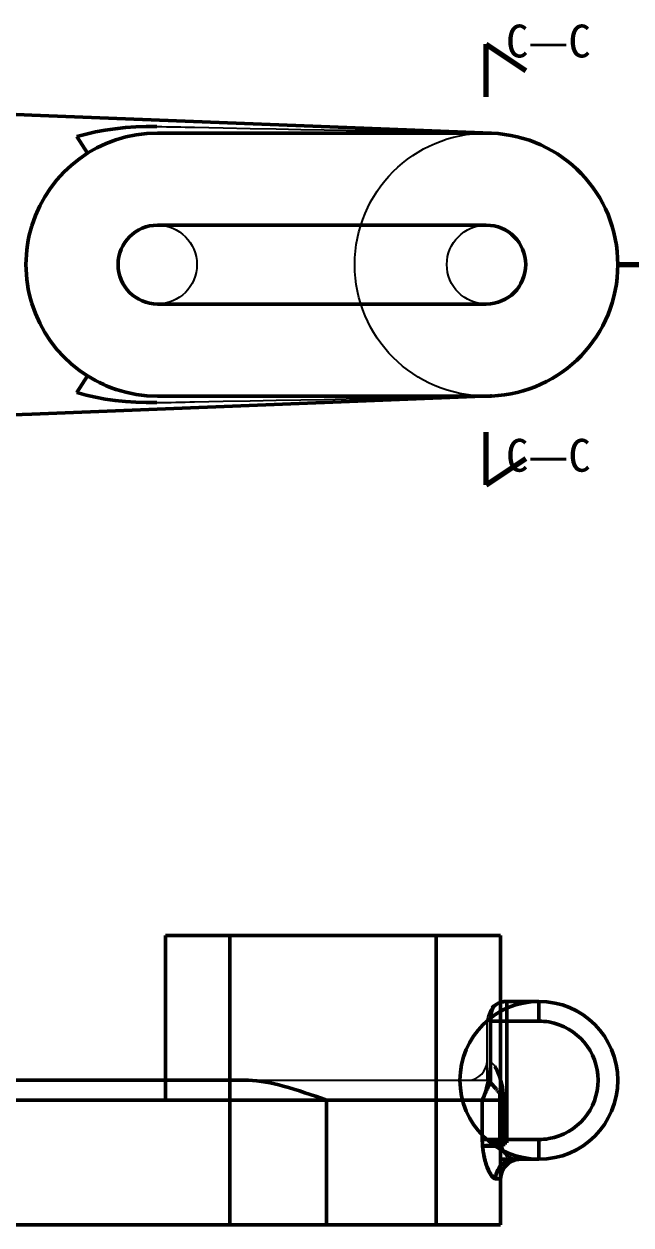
# Model space of a CAD drawing. Header units: millimetres. Extents: x -49 to 333, y -318 to 185.
# Drawn here: x 115 to 207.3, y 2 to 184.6 of the extents above; entities that cross this region are included whole.
import ezdxf

# ---------------------------------------------------------------- set-up
doc = ezdxf.new("R2010")
doc.units = ezdxf.units.MM
for name, color, linetype, lineweight in [('剖切线', 1, 'Continuous', 70), ('可见轮廓', 7, 'Continuous', 50), ('标注', 2, 'Continuous', 25), ('隐藏线', 5, 'Continuous', 25)]:
    doc.layers.add(name, color=color, linetype=linetype, lineweight=lineweight)

msp = doc.modelspace()

# ---------------------------------------------------------------- linework, layer by layer
at = {"layer": '剖切线'}
for p, q in [((185.3, 173.55), (185.3, 181.55)), ((185.3, 181.55), (191.3, 177.55)), ((205.3, 148.05), (213.3, 148.05)), ((185.3, 114.55), (185.3, 122.55)), ((185.3, 114.55), (191.3, 118.55))]:
    msp.add_line(p, q, dxfattribs=at)
at = {"layer": '可见轮廓'}
for p, q in [((46.3, 173.54), (116.19, 170.79)), ((116.19, 170.79), (186.09, 168.04)), ((124.43, 167.9), (125.87, 168.23)), ((125.87, 168.23), (127.35, 168.5)), ((127.35, 168.5), (128.87, 168.72)), ((128.87, 168.72), (130.42, 168.89)), ((130.42, 168.89), (132, 169)), ((132, 169), (133.6, 169.05)), ((133.6, 169.05), (135.22, 169.05)), ((135.3, 168.05), (160.3, 168.05)), ((160.3, 168.05), (185.3, 168.05)), ((185.18, 168.07), (185.3, 168.06)), ((185.3, 168.06), (185.41, 168.06)), ((185.41, 168.06), (185.52, 168.06)), ((185.52, 168.06), (185.63, 168.05)), ((185.63, 168.05), (185.75, 168.05)), ((185.75, 168.05), (185.86, 168.05)), ((185.86, 168.05), (185.97, 168.04)), ((185.97, 168.04), (186.09, 168.04)), ((123.04, 167.52), (124.43, 167.9)), ((123.04, 167.52), (124.64, 164.98)), ((135.3, 154.05), (160.3, 154.05)), ((160.3, 154.05), (185.3, 154.05)), ((135.3, 142.05), (160.3, 142.05)), ((160.3, 142.05), (185.3, 142.05)), ((123.04, 128.59), (124.64, 131.13)), ((124.64, 131.13), (125.25, 130.77)), ((125.25, 130.77), (125.86, 130.42)), ((125.86, 130.42), (126.49, 130.1)), ((126.49, 130.1), (127.13, 129.8)), ((127.13, 129.8), (127.77, 129.53)), ((116.19, 125.32), (186.09, 128.07)), ((123.04, 128.59), (124.43, 128.21)), ((124.43, 128.21), (125.87, 127.88)), ((125.87, 127.88), (127.35, 127.61)), ((127.77, 129.53), (128.43, 129.27)), ((128.43, 129.27), (129.09, 129.04)), ((129.09, 129.04), (129.76, 128.84)), ((135.3, 128.05), (160.3, 128.05)), ((160.3, 128.05), (185.3, 128.05)), ((185.18, 128.04), (185.3, 128.05)), ((185.3, 128.05), (185.41, 128.05)), ((185.41, 128.05), (185.52, 128.05)), ((185.52, 128.05), (185.63, 128.05)), ((185.63, 128.05), (185.75, 128.06)), ((185.86, 128.06), (185.97, 128.07)), ((185.97, 128.07), (186.09, 128.07)), ((127.35, 127.61), (128.87, 127.39)), ((128.87, 127.39), (130.42, 127.22)), ((130.42, 127.22), (132, 127.11)), ((132, 127.11), (133.6, 127.06)), ((133.6, 127.06), (135.22, 127.06)), ((46.3, 122.57), (116.19, 125.32)), ((136.5, 46), (137.02, 46)), ((136.5, 33.5), (136.5, 46)), ((136.5, 46), (187.48, 46)), ((136.5, 21), (136.5, 46)), ((137.02, 46), (138.48, 46)), ((138.48, 46), (140.82, 46)), ((140.82, 46), (143.97, 46)), ((143.97, 46), (147.85, 46)), ((146.3, 46), (177.67, 46)), ((146.3, 24), (146.3, 46)), ((147.85, 46), (152.25, 46)), ((152.25, 46), (157.02, 46)), ((157.02, 46), (161.99, 46)), ((161.99, 46), (166.84, 46)), ((166.84, 46), (171.51, 46)), ((171.51, 46), (175.83, 46)), ((175.83, 46), (179.67, 46)), ((177.67, 24), (177.67, 46)), ((179.67, 46), (182.82, 46)), ((182.82, 46), (185.23, 46)), ((185.23, 46), (186.8, 46)), ((186.8, 46), (187.48, 46)), ((187.48, 35.85), (187.48, 46)), ((187.48, 21), (187.48, 46)), ((186.19, 34.7), (186.25, 34.87)), ((186.25, 34.87), (186.31, 35.02)), ((186.31, 35.02), (186.34, 35.07)), ((186.34, 35.07), (186.36, 35.12)), ((186.36, 35.12), (186.39, 35.16)), ((186.41, 35.2), (186.44, 35.24)), ((186.44, 35.24), (186.47, 35.27)), ((186.49, 35.3), (186.52, 35.32)), ((187.18, 35.73), (187.22, 35.75)), ((187.22, 35.75), (187.25, 35.77)), ((187.25, 35.77), (187.29, 35.78)), ((187.31, 35.79), (187.34, 35.8)), ((187.34, 35.8), (187.37, 35.81)), ((187.42, 35.83), (187.42, 35.83)), ((188.42, 36), (190.86, 36)), ((188.42, 33), (188.42, 36)), ((188.42, 36), (193.3, 36)), ((188.42, 35.96), (188.42, 35.97)), ((188.42, 35.95), (188.42, 35.96)), ((188.42, 35.9), (188.42, 35.95)), ((188.42, 35.83), (188.42, 35.9)), ((188.42, 35.75), (188.42, 35.83)), ((188.42, 35.65), (188.42, 35.75)), ((188.42, 35.54), (188.42, 35.65)), ((188.42, 35.41), (188.42, 35.54)), ((188.42, 35.27), (188.42, 35.41)), ((188.42, 35.12), (188.42, 35.27)), ((188.42, 35.08), (188.42, 35.12)), ((188.42, 35.05), (188.42, 35.08)), ((188.42, 34.97), (188.42, 35.01)), ((188.42, 34.93), (188.42, 34.97)), ((188.42, 34.85), (188.42, 34.89)), ((188.42, 34.81), (188.42, 34.85)), ((188.42, 34.61), (188.42, 34.81)), ((190.86, 36), (193.3, 36)), ((193.3, 35.98), (193.3, 36)), ((193.3, 33), (193.3, 36)), ((193.3, 35.94), (193.3, 35.98)), ((193.3, 35.87), (193.3, 35.94)), ((193.3, 35.77), (193.3, 35.87)), ((193.3, 35.64), (193.3, 35.77)), ((193.3, 35.49), (193.3, 35.64)), ((193.3, 35.32), (193.3, 35.49)), ((193.3, 35.12), (193.3, 35.32)), ((193.3, 34.9), (193.3, 35.12)), ((193.3, 34.67), (193.3, 34.9)), ((136.5, 24), (136.5, 33.5)), ((185.96, 33), (185.97, 33.35)), ((185.96, 33.19), (185.97, 33.25)), ((185.96, 33.13), (185.96, 33.19)), ((185.96, 33.06), (185.96, 33.13)), ((185.96, 33), (185.96, 33.06)), ((185.96, 27), (185.96, 33)), ((185.96, 33), (186.04, 33)), ((185.96, 33), (188.42, 33)), ((185.97, 33.35), (186, 33.71)), ((185.97, 33.38), (185.98, 33.44)), ((185.97, 33.31), (185.97, 33.38)), ((185.97, 33.25), (185.97, 33.31)), ((185.98, 33.5), (186, 33.71)), ((185.98, 33.44), (185.98, 33.5)), ((186, 33.71), (186.02, 33.92)), ((186.02, 33.92), (186.05, 34.13)), ((186.04, 33), (186.11, 33)), ((186.05, 34.13), (186.09, 34.33)), ((186.09, 34.33), (186.14, 34.52)), ((186.11, 33), (186.19, 33)), ((186.14, 34.52), (186.19, 34.7)), ((186.19, 33), (186.28, 33)), ((186.28, 33), (186.37, 33)), ((186.37, 33), (186.46, 33)), ((186.46, 33), (186.56, 33)), ((186.56, 33), (186.65, 33)), ((186.65, 33), (186.7, 33)), ((186.7, 33), (186.75, 33)), ((186.75, 33), (186.79, 33)), ((186.79, 33), (186.84, 33)), ((186.84, 33), (186.89, 33)), ((186.89, 33), (186.94, 33)), ((186.94, 33), (186.98, 33)), ((186.98, 33), (187.03, 33)), ((187.03, 33), (187.2, 33)), ((187.2, 33), (187.36, 33)), ((187.36, 33), (187.53, 33)), ((187.53, 33), (187.71, 33)), ((187.71, 33), (187.88, 33)), ((187.88, 33), (188.06, 33)), ((188.06, 33), (188.24, 33)), ((188.24, 33), (188.42, 33)), ((188.42, 34.4), (188.42, 34.61)), ((188.42, 34.18), (188.42, 34.4)), ((188.42, 33.96), (188.42, 34.18)), ((188.42, 33.72), (188.42, 33.96)), ((188.42, 33.48), (188.42, 33.72)), ((188.42, 33.24), (188.42, 33.48)), ((188.42, 33), (188.42, 33.24)), ((188.42, 27), (188.42, 33)), ((188.42, 33), (190.86, 33)), ((188.42, 14.49), (188.42, 33)), ((188.42, 33), (193.3, 33)), ((190.86, 33), (193.3, 33)), ((193.3, 34.41), (193.3, 34.67)), ((193.3, 34.15), (193.3, 34.41)), ((193.3, 33.87), (193.3, 34.15)), ((193.3, 33.59), (193.3, 33.87)), ((193.3, 33.29), (193.3, 33.59)), ((193.3, 33), (193.3, 33.29)), ((185.84, 25.28), (185.93, 26.05)), ((185.93, 26.05), (185.96, 26.83)), ((185.96, 23.6), (185.96, 27)), ((186.61, 26.09), (186.95, 25.49)), ((188.42, 24), (188.42, 27)), ((91.22, 24), (116.69, 24)), ((116.69, 24), (149.13, 24)), ((116.69, 24), (136.5, 24)), ((136.5, 24), (149.13, 24)), ((146.3, 2), (146.3, 24)), ((149.13, 24), (149.77, 23.98)), ((149.77, 23.98), (150.43, 23.93)), ((150.43, 23.93), (151.09, 23.84)), ((151.09, 23.84), (151.75, 23.73)), ((177.67, 2), (177.67, 24)), ((185.4, 23.06), (185.57, 23.79)), ((185.57, 23.79), (185.71, 24.53)), ((185.71, 24.53), (185.84, 25.28)), ((186.95, 25.49), (187.27, 24.75)), ((187.27, 24.75), (187.53, 23.91)), ((187.53, 23.91), (187.74, 22.99)), ((188.42, 21), (188.42, 24)), ((151.75, 23.73), (152.41, 23.61)), ((152.41, 23.61), (153.07, 23.46)), ((153.07, 23.46), (153.74, 23.3)), ((153.74, 23.3), (154.4, 23.12)), ((154.4, 23.12), (155.22, 22.89)), ((155.22, 22.89), (156.05, 22.64)), ((156.05, 22.64), (156.87, 22.39)), ((156.87, 22.39), (157.69, 22.12)), ((157.69, 22.12), (158.52, 21.85)), ((184.99, 21.66), (185.21, 22.35)), ((185.03, 21.8), (185.1, 21.95)), ((185.1, 21.95), (185.16, 22.09)), ((185.16, 22.09), (185.23, 22.24)), ((185.21, 22.35), (185.4, 23.06)), ((185.23, 22.24), (185.24, 22.27)), ((185.24, 22.27), (185.25, 22.3)), ((185.25, 22.3), (185.26, 22.33)), ((185.26, 22.33), (185.28, 22.36)), ((185.3, 22.41), (185.32, 22.44)), ((185.32, 22.44), (185.33, 22.47)), ((185.33, 22.47), (185.4, 22.61)), ((185.4, 22.61), (185.47, 22.76)), ((185.47, 22.76), (185.54, 22.9)), ((185.54, 22.9), (185.61, 23.04)), ((185.61, 23.04), (185.69, 23.18)), ((185.69, 23.18), (185.77, 23.31)), ((185.77, 23.31), (185.85, 23.44)), ((185.85, 23.44), (185.94, 23.56)), ((185.96, 23.59), (185.96, 23.6)), ((185.96, 23.6), (186.06, 23.5)), ((185.96, 23.59), (185.96, 23.59)), ((186.06, 23.5), (186.16, 23.4)), ((186.16, 23.4), (186.26, 23.3)), ((186.26, 23.3), (186.36, 23.19)), ((186.36, 23.19), (186.47, 23.07)), ((186.47, 23.07), (186.57, 22.95)), ((186.57, 22.95), (186.68, 22.82)), ((186.68, 22.82), (186.79, 22.7)), ((186.79, 22.7), (186.81, 22.67)), ((186.81, 22.67), (186.83, 22.65)), ((186.83, 22.65), (186.85, 22.62)), ((186.85, 22.62), (186.87, 22.6)), ((186.87, 22.6), (186.9, 22.57)), ((186.9, 22.57), (186.92, 22.55)), ((186.92, 22.55), (186.94, 22.52)), ((186.96, 22.5), (186.97, 22.49)), ((186.97, 22.49), (186.98, 22.48)), ((187, 22.46), (187.01, 22.45)), ((187.01, 22.45), (187.01, 22.44)), ((187.03, 22.41), (187.08, 22.36)), ((187.08, 22.36), (187.12, 22.32)), ((187.12, 22.32), (187.16, 22.27)), ((187.16, 22.27), (187.2, 22.22)), ((187.2, 22.22), (187.24, 22.18)), ((187.24, 22.18), (187.28, 22.14)), ((187.28, 22.14), (187.32, 22.09)), ((187.32, 22.09), (187.36, 22.06)), ((187.36, 22.06), (187.43, 21.99)), ((187.36, 21.99), (187.36, 22.06)), ((187.36, 21.93), (187.36, 21.99)), ((187.36, 21.86), (187.36, 21.93)), ((187.43, 21.99), (187.49, 21.93)), ((187.49, 21.93), (187.55, 21.86)), ((187.74, 22.99), (187.87, 22.01)), ((187.87, 22.01), (187.91, 21)), ((91.11, 21), (161, 21)), ((136.5, 21), (187.48, 21)), ((158.52, 21.85), (159.34, 21.57)), ((159.34, 21.57), (160.17, 21.28)), ((160.17, 21.28), (161, 21)), ((161, 21), (163.5, 21)), ((161, 11.5), (161, 21)), ((161, 21), (184.69, 21)), ((161, 2), (161, 21)), ((161, 21), (187.48, 21)), ((163.5, 21), (165.99, 21)), ((165.99, 21), (168.44, 21)), ((168.44, 21), (170.83, 21)), ((170.83, 21), (173.13, 21)), ((173.13, 21), (175.32, 21)), ((175.32, 21), (177.39, 21)), ((177.39, 21), (179.31, 21)), ((179.31, 21), (180.11, 21)), ((180.11, 21), (180.88, 21)), ((180.88, 21), (181.62, 21)), ((181.62, 21), (182.31, 21)), ((182.31, 21), (182.97, 21)), ((182.97, 21), (183.58, 21)), ((183.58, 21), (184.16, 21)), ((184.16, 21), (184.69, 21)), ((184.69, 21), (184.78, 21.2)), ((184.69, 21), (184.76, 21)), ((184.69, 18), (184.69, 21)), ((184.73, 21), (184.99, 21.66)), ((184.73, 21), (187.91, 21)), ((184.76, 21), (184.84, 21)), ((184.78, 21.2), (184.84, 21.35)), ((184.84, 21.35), (184.91, 21.5)), ((184.84, 21), (184.92, 21)), ((184.91, 21.5), (184.97, 21.65)), ((184.92, 21), (185, 21)), ((184.97, 21.65), (185.03, 21.8)), ((185, 21), (185.1, 21)), ((185.1, 21), (185.19, 21)), ((185.19, 21), (185.3, 21)), ((185.3, 21), (185.4, 21)), ((185.4, 21), (185.45, 21)), ((185.45, 21), (185.5, 21)), ((185.5, 21), (185.54, 21)), ((185.54, 21), (185.59, 21)), ((185.59, 21), (185.64, 21)), ((185.64, 21), (185.69, 21)), ((185.69, 21), (185.75, 21)), ((185.75, 21), (185.8, 21)), ((185.8, 21), (185.87, 21)), ((185.87, 21), (185.94, 21)), ((185.94, 21), (186.02, 21)), ((186.02, 21), (186.09, 21)), ((186.09, 21), (186.17, 21)), ((186.17, 21), (186.24, 21)), ((186.24, 21), (186.32, 21)), ((186.32, 21), (186.4, 21)), ((186.4, 21), (186.46, 21)), ((186.46, 21), (186.52, 21)), ((186.52, 21), (186.57, 21)), ((186.57, 21), (186.63, 21)), ((186.63, 21), (186.69, 21)), ((186.69, 21), (186.75, 21)), ((186.75, 21), (186.81, 21)), ((186.81, 21), (186.87, 21)), ((186.87, 21), (186.93, 21)), ((186.93, 21), (187, 21)), ((187, 21), (187.06, 21)), ((187.06, 21), (187.12, 21)), ((187.12, 21), (187.18, 21)), ((187.18, 21), (187.24, 21)), ((187.24, 21), (187.3, 21)), ((187.3, 21), (187.36, 21)), ((187.36, 21.8), (187.36, 21.86)), ((187.36, 21.73), (187.36, 21.8)), ((187.36, 21.67), (187.36, 21.73)), ((187.36, 21.6), (187.36, 21.67)), ((187.36, 21.54), (187.36, 21.6)), ((187.36, 21.47), (187.36, 21.54)), ((187.36, 21.4), (187.36, 21.47)), ((187.36, 21.34), (187.36, 21.4)), ((187.36, 21.27), (187.36, 21.34)), ((187.36, 21.2), (187.36, 21.27)), ((187.36, 21.13), (187.36, 21.2)), ((187.36, 21.07), (187.36, 21.13)), ((187.36, 21), (187.36, 21.07)), ((187.36, 21), (187.89, 21)), ((187.36, 18), (187.36, 21)), ((187.48, 2), (187.48, 21)), ((187.55, 21.86), (187.62, 21.8)), ((187.62, 21.8), (187.68, 21.73)), ((187.68, 21.73), (187.75, 21.67)), ((187.75, 21.67), (187.82, 21.6)), ((187.82, 21.6), (187.88, 21.54)), ((187.88, 21.54), (187.95, 21.47)), ((187.89, 21), (188.42, 21)), ((187.91, 13.99), (187.91, 21)), ((187.95, 21.47), (188.01, 21.4)), ((188.01, 21.4), (188.08, 21.34)), ((188.08, 21.34), (188.15, 21.27)), ((188.15, 21.27), (188.22, 21.2)), ((188.22, 21.2), (188.28, 21.13)), ((188.28, 21.13), (188.35, 21.07)), ((188.35, 21.07), (188.42, 21)), ((184.69, 15), (184.69, 18)), ((187.36, 15), (187.36, 18)), ((184.69, 15), (184.69, 14.76)), ((184.69, 15), (184.79, 15)), ((184.69, 14.76), (184.7, 14.53)), ((184.79, 15), (184.91, 15)), ((184.91, 15), (185.03, 15)), ((185.03, 15), (185.16, 15)), ((185.16, 15), (185.31, 15)), ((185.31, 15), (185.46, 15)), ((185.46, 15), (185.63, 15)), ((185.63, 15), (185.8, 15)), ((185.8, 15), (185.98, 15)), ((185.98, 15), (186.16, 15)), ((186.16, 15), (186.35, 15)), ((186.35, 15), (186.55, 15)), ((186.55, 15), (186.75, 15)), ((186.75, 15), (186.95, 15)), ((186.95, 15), (187.16, 15)), ((187.16, 15), (187.36, 15)), ((187.36, 15), (187.38, 14.7)), ((187.36, 15), (190.33, 15)), ((187.38, 14.7), (187.42, 14.41)), ((187.45, 15), (193.3, 15)), ((187.45, 12), (187.45, 15)), ((190.33, 15), (193.3, 15)), ((193.3, 14.71), (193.3, 15)), ((193.3, 15), (193.3, 12)), ((193.3, 12), (193.3, 15)), ((193.3, 14.41), (193.3, 14.71)), ((184.7, 14.53), (184.71, 14.3)), ((184.71, 14.3), (184.73, 14.06)), ((184.73, 14.06), (184.75, 13.83)), ((184.73, 13.99), (184.95, 14.03)), ((184.73, 13.99), (187.91, 13.99)), ((184.73, 13.99), (184.74, 13.86)), ((184.74, 13.86), (184.76, 13.72)), ((184.75, 13.83), (184.77, 13.6)), ((184.76, 13.72), (184.77, 13.59)), ((184.77, 13.6), (184.8, 13.38)), ((184.77, 13.59), (184.78, 13.46)), ((184.78, 13.46), (184.8, 13.33)), ((184.8, 13.38), (184.83, 13.15)), ((184.8, 13.33), (184.82, 13.2)), ((184.83, 13.15), (184.86, 12.93)), ((184.83, 13.15), (184.84, 13.08)), ((184.84, 13.08), (184.86, 13.01)), ((184.86, 13.01), (184.87, 12.93)), ((184.86, 12.95), (185.02, 12.1)), ((184.86, 12.95), (185, 12.26)), ((184.86, 12.93), (184.9, 12.71)), ((184.87, 12.93), (184.89, 12.86)), ((184.89, 12.86), (184.9, 12.79)), ((184.9, 12.79), (184.92, 12.71)), ((184.95, 14.03), (185.21, 14.07)), ((185.21, 14.07), (185.51, 14.11)), ((185.51, 14.11), (185.86, 14.15)), ((185.86, 14.15), (186.23, 14.19)), ((185.96, 14.49), (188.42, 14.49)), ((186.23, 14.19), (186.62, 14.23)), ((186.62, 14.23), (187.03, 14.26)), ((187.03, 14.26), (187.45, 14.29)), ((187.42, 14.41), (187.5, 14.12)), ((187.45, 14.29), (187.51, 14.3)), ((187.45, 14.29), (187.46, 14.26)), ((187.46, 14.26), (187.46, 14.24)), ((187.46, 14.24), (187.47, 14.21)), ((187.48, 14.16), (187.49, 14.14)), ((187.49, 14.14), (187.5, 14.11)), ((187.5, 14.12), (187.6, 13.84)), ((187.51, 14.3), (187.58, 14.31)), ((187.58, 14.31), (187.64, 14.33)), ((187.6, 13.84), (187.72, 13.57)), ((187.64, 14.33), (187.7, 14.35)), ((187.7, 14.35), (187.76, 14.38)), ((187.72, 13.57), (187.86, 13.32)), ((187.76, 14.38), (187.81, 14.41)), ((187.81, 14.41), (187.86, 14.45)), ((187.86, 14.45), (187.91, 14.49)), ((187.86, 13.32), (188.02, 13.09)), ((188.02, 13.09), (188.19, 12.88)), ((188.21, 12.86), (188.39, 12.67)), ((188.21, 12.86), (188.21, 12.86)), ((193.3, 14.13), (193.3, 14.41)), ((193.3, 13.85), (193.3, 14.13)), ((193.3, 13.59), (193.3, 13.85)), ((193.3, 13.33), (193.3, 13.59)), ((193.3, 13.1), (193.3, 13.33)), ((193.3, 12.88), (193.3, 13.1)), ((193.3, 12.68), (193.3, 12.88)), ((161, 2), (161, 11.5)), ((184.9, 12.71), (184.94, 12.5)), ((184.92, 12.71), (184.93, 12.64)), ((184.93, 12.64), (184.95, 12.56)), ((184.94, 12.5), (184.98, 12.29)), ((184.95, 12.56), (184.98, 12.42)), ((184.98, 12.42), (185.01, 12.27)), ((184.98, 12.29), (185.03, 12.08)), ((185, 12.26), (185.18, 11.6)), ((185.02, 12.1), (185.23, 11.33)), ((185.03, 12.08), (185.08, 11.88)), ((185.05, 12.12), (185.08, 11.98)), ((185.08, 11.98), (185.12, 11.83)), ((185.08, 11.88), (185.13, 11.69)), ((185.12, 11.83), (185.16, 11.69)), ((185.13, 11.69), (185.18, 11.5)), ((185.18, 11.6), (185.38, 10.96)), ((185.18, 11.5), (185.24, 11.31)), ((185.2, 11.54), (185.24, 11.4)), ((185.23, 11.33), (185.47, 10.65)), ((185.24, 11.4), (185.26, 11.32)), ((185.24, 11.31), (185.3, 11.12)), ((185.26, 11.32), (185.29, 11.23)), ((185.29, 11.23), (185.32, 11.15)), ((185.3, 11.12), (185.37, 10.94)), ((185.32, 11.15), (185.34, 11.06)), ((185.34, 11.06), (185.37, 10.98)), ((185.37, 10.98), (185.4, 10.9)), ((185.38, 10.96), (185.62, 10.37)), ((187.38, 10.9), (187.57, 11.12)), ((187.45, 12), (193.3, 12)), ((187.57, 11.12), (187.78, 11.32)), ((187.78, 11.32), (188.01, 11.49)), ((187.99, 10.67), (188.36, 11.12)), ((188.01, 11.49), (188.26, 11.65)), ((188.17, 10.91), (188.36, 11.12)), ((188.26, 11.65), (188.51, 11.77)), ((188.36, 11.12), (188.82, 11.49)), ((188.36, 11.12), (188.57, 11.31)), ((188.39, 12.67), (188.57, 12.49)), ((188.51, 11.77), (188.78, 11.87)), ((188.57, 12.49), (188.76, 12.35)), ((188.57, 11.31), (188.82, 11.49)), ((188.76, 12.35), (188.95, 12.23)), ((188.78, 11.87), (189.06, 11.94)), ((188.82, 11.49), (189.33, 11.77)), ((188.82, 11.49), (189.07, 11.65)), ((188.95, 12.23), (189.13, 12.13)), ((189.06, 11.94), (189.34, 11.99)), ((189.07, 11.65), (189.33, 11.77)), ((189.13, 12.13), (189.3, 12.06)), ((189.3, 12.06), (189.47, 12.01)), ((189.33, 11.77), (189.9, 11.94)), ((189.33, 11.77), (189.61, 11.87)), ((189.34, 11.99), (189.63, 12)), ((189.47, 12.01), (189.63, 12)), ((189.61, 11.87), (189.9, 11.94)), ((189.63, 12), (190.33, 12)), ((189.63, 12), (190.48, 12)), ((189.9, 11.94), (190.48, 12)), ((189.9, 11.94), (190.19, 11.98)), ((190.19, 11.98), (190.48, 12)), ((190.33, 12), (191.46, 12)), ((191.46, 12), (193.3, 12)), ((193.3, 12.51), (193.3, 12.68)), ((193.3, 12.36), (193.3, 12.51)), ((193.3, 12.23), (193.3, 12.36)), ((193.3, 12.13), (193.3, 12.23)), ((193.3, 12.06), (193.3, 12.13)), ((193.3, 12.02), (193.3, 12.06)), ((193.3, 12), (193.3, 12.02)), ((185.37, 10.94), (185.43, 10.76)), ((185.43, 10.82), (185.46, 10.74)), ((185.43, 10.76), (185.5, 10.59)), ((185.46, 10.74), (185.48, 10.67)), ((185.47, 10.65), (185.73, 10.08)), ((185.48, 10.67), (185.51, 10.6)), ((185.5, 10.59), (185.56, 10.43)), ((185.51, 10.6), (185.54, 10.53)), ((185.54, 10.53), (185.57, 10.46)), ((185.56, 10.43), (185.63, 10.28)), ((185.57, 10.46), (185.6, 10.4)), ((185.62, 10.37), (185.89, 9.87)), ((185.63, 10.34), (185.67, 10.27)), ((185.63, 10.28), (185.7, 10.14)), ((185.67, 10.27), (185.7, 10.21)), ((185.7, 10.21), (185.7, 10.21)), ((185.7, 10.14), (185.84, 9.88)), ((185.71, 10.18), (185.82, 10)), ((185.73, 10.08), (185.99, 9.62)), ((185.82, 10), (185.93, 9.84)), ((185.84, 9.88), (185.97, 9.65)), ((185.93, 9.84), (186.03, 9.68)), ((185.97, 9.65), (186.1, 9.46)), ((185.99, 9.62), (186.25, 9.28)), ((186.1, 9.46), (186.24, 9.3)), ((186.14, 9.54), (186.25, 9.4)), ((186.24, 9.3), (186.36, 9.17)), ((186.25, 9.4), (186.35, 9.29)), ((186.35, 9.29), (186.46, 9.19)), ((186.36, 9.17), (186.49, 9.08)), ((186.72, 9), (186.73, 9.29)), ((186.73, 9.29), (186.77, 9.59)), ((186.77, 9.59), (186.84, 9.87)), ((186.84, 9.87), (186.94, 10.15)), ((186.94, 10.15), (187.06, 10.41)), ((187.06, 10.41), (187.21, 10.67)), ((187.21, 10.67), (187.38, 10.9)), ((187.48, 9), (187.54, 9.58)), ((187.48, 9), (187.5, 9.29)), ((187.5, 9.29), (187.54, 9.58)), ((187.54, 9.58), (187.71, 10.15)), ((187.54, 9.58), (187.61, 9.88)), ((187.61, 9.88), (187.71, 10.15)), ((187.71, 10.15), (187.99, 10.67)), ((187.71, 10.15), (187.83, 10.41)), ((187.83, 10.41), (187.99, 10.66)), ((187.99, 10.66), (188.17, 10.91)), ((186.49, 9.08), (186.61, 9.02)), ((186.56, 9.1), (186.58, 9.08)), ((186.58, 9.08), (186.6, 9.07)), ((186.61, 9.02), (186.72, 9)), ((186.62, 9.06), (186.64, 9.04)), ((186.66, 9.03), (186.68, 9.02)), ((186.72, 9), (186.8, 9)), ((186.72, 9), (187.48, 9)), ((186.8, 9), (186.88, 9)), ((186.88, 9), (186.95, 9)), ((186.95, 9), (187.02, 9)), ((187.02, 9), (187.08, 9)), ((187.08, 9), (187.14, 9)), ((187.14, 9), (187.19, 9)), ((187.19, 9), (187.24, 9)), ((187.24, 9), (187.29, 9)), ((187.29, 9), (187.33, 9)), ((187.33, 9), (187.36, 9)), ((187.36, 9), (187.4, 9)), ((187.45, 9), (187.47, 9)), ((187.47, 9), (187.48, 9)), ((187.48, 2), (187.48, 9)), ((91.11, 2), (161, 2)), ((136.5, 2), (161, 2)), ((146.3, 2), (177.67, 2)), ((161, 2), (161.12, 2)), ((161, 2), (187.48, 2)), ((161.12, 2), (161.25, 2)), ((161.25, 2), (161.37, 2)), ((161.37, 2), (161.49, 2)), ((161.49, 2), (161.62, 2)), ((161.62, 2), (161.74, 2)), ((161.74, 2), (161.87, 2)), ((161.87, 2), (161.99, 2)), ((161.99, 2), (164.37, 2)), ((164.37, 2), (166.72, 2)), ((166.72, 2), (169.03, 2)), ((169.03, 2), (171.29, 2)), ((171.29, 2), (173.46, 2)), ((173.46, 2), (175.53, 2)), ((175.53, 2), (177.49, 2)), ((177.49, 2), (179.31, 2)), ((179.31, 2), (181.06, 2)), ((181.06, 2), (182.62, 2)), ((182.62, 2), (183.99, 2)), ((183.99, 2), (185.16, 2)), ((185.16, 2), (186.09, 2)), ((186.09, 2), (186.79, 2)), ((186.79, 2), (187.25, 2)), ((187.25, 2), (187.48, 2))]:
    msp.add_line(p, q, dxfattribs=at)
msp.add_circle((193.3, 24), 12, dxfattribs=at)
for centre, radius, start, end in [((135.3, 148.05), 20, 90, 162.8066), ((185.3, 148.05), 20, 87.7485, 90), ((185.3, 148.05), 20, 0, 87.7485), ((135.3, 148.05), 20, 162.8066, -180), ((135.3, 148.05), 6, 90, -180), ((185.3, 148.05), 6, 0, 90), ((135.3, 148.05), 20, -180, -162.8066), ((135.3, 148.05), 6, -180, -90), ((185.3, 148.05), 6, -90, 0), ((185.3, 148.05), 20, -87.7485, 0), ((135.3, 148.05), 20, -162.8066, -90), ((185.3, 148.05), 20, -90, -87.7485), ((188.42, 33), 3, 108.2046, 138.1897), ((188.42, 33), 3, 109.6139, 129.2279), ((188.42, 33), 3, 90, 109.6139), ((188.42, 33), 3, 90, 108.2046), ((193.3, 24), 9, 80.2099, 90), ((193.3, 24), 9, 0, 80.2099), ((193.3, 24), 9, -80.2099, 0), ((193.3, 24), 9, -90, -80.2099)]:
    msp.add_arc(centre, radius, start, end, dxfattribs=at)
at = {"layer": '隐藏线'}
for p, q in [((46.3, 173.54), (116.19, 170.79)), ((116.19, 170.79), (186.09, 168.04)), ((124.43, 167.9), (125.14, 168.07)), ((125.14, 168.07), (125.87, 168.23)), ((125.87, 168.23), (126.6, 168.37)), ((126.6, 168.37), (127.35, 168.5)), ((127.35, 168.5), (128.1, 168.62)), ((128.1, 168.62), (128.87, 168.72)), ((128.87, 168.72), (129.64, 168.81)), ((129.64, 168.81), (130.42, 168.89)), ((130.42, 168.89), (131.21, 168.95)), ((131.21, 168.95), (132, 169)), ((132, 169), (132.8, 169.03)), ((132.8, 169.03), (133.6, 169.05)), ((133.6, 169.05), (134.41, 169.06)), ((133.89, 168), (134.59, 168.04)), ((134.41, 169.06), (135.22, 169.05)), ((134.59, 168.04), (135.3, 168.05)), ((135.22, 169.05), (135.95, 169.03)), ((135.3, 168.05), (138.81, 168.05)), ((135.3, 168.05), (160.3, 168.05)), ((135.95, 169.03), (136.68, 169.02)), ((136.68, 169.02), (137.4, 169)), ((137.4, 169), (138.11, 168.99)), ((138.11, 168.99), (138.83, 168.98)), ((138.81, 168.05), (142.22, 168.05)), ((138.83, 168.98), (139.53, 168.96)), ((139.53, 168.96), (140.24, 168.95)), ((140.24, 168.95), (140.94, 168.94)), ((140.94, 168.94), (145.27, 168.85)), ((142.22, 168.05), (145.52, 168.05)), ((145.27, 168.85), (149.41, 168.77)), ((145.52, 168.05), (148.71, 168.05)), ((148.71, 168.05), (151.78, 168.05)), ((149.41, 168.77), (153.37, 168.69)), ((151.78, 168.05), (154.74, 168.05)), ((153.37, 168.69), (157.12, 168.62)), ((154.74, 168.05), (157.58, 168.05)), ((157.12, 168.62), (160.66, 168.55)), ((157.58, 168.05), (160.3, 168.05)), ((160.3, 168.05), (160.95, 168.05)), ((160.3, 168.05), (185.3, 168.05)), ((160.66, 168.55), (163.98, 168.48)), ((160.95, 168.05), (161.59, 168.05)), ((161.59, 168.05), (162.23, 168.05)), ((162.23, 168.05), (162.86, 168.05)), ((162.86, 168.05), (163.48, 168.05)), ((163.48, 168.05), (164.09, 168.05)), ((163.98, 168.48), (167.09, 168.42)), ((164.09, 168.05), (164.69, 168.05)), ((164.69, 168.05), (165.29, 168.05)), ((165.29, 168.05), (165.92, 168.05)), ((165.29, 168.05), (175.3, 168.05)), ((165.92, 168.05), (166.54, 168.05)), ((166.54, 168.05), (167.16, 168.05)), ((167.09, 168.42), (169.97, 168.36)), ((167.16, 168.05), (167.76, 168.05)), ((167.76, 168.05), (168.35, 168.05)), ((168.35, 168.05), (168.94, 168.05)), ((168.94, 168.05), (169.51, 168.05)), ((169.51, 168.05), (170.08, 168.05)), ((169.97, 168.36), (173.01, 168.31)), ((170.08, 168.05), (170.79, 168.05)), ((170.79, 168.05), (171.48, 168.05)), ((171.48, 168.05), (172.15, 168.05)), ((172.15, 168.05), (172.81, 168.05)), ((172.81, 168.05), (173.46, 168.05)), ((173.01, 168.31), (175.73, 168.25)), ((173.46, 168.05), (174.09, 168.05)), ((174.09, 168.05), (174.7, 168.05)), ((174.7, 168.05), (175.3, 168.05)), ((175.3, 168.05), (175.84, 168.05)), ((175.3, 168.05), (185.3, 168.05)), ((175.73, 168.25), (178.14, 168.2)), ((175.84, 168.05), (176.37, 168.05)), ((176.37, 168.05), (176.89, 168.05)), ((176.89, 168.05), (177.39, 168.05)), ((177.39, 168.05), (177.88, 168.05)), ((177.88, 168.05), (178.35, 168.05)), ((178.14, 168.2), (180.23, 168.16)), ((178.35, 168.05), (178.81, 168.05)), ((178.81, 168.05), (179.26, 168.05)), ((179.26, 168.05), (180.39, 168.05)), ((180.23, 168.16), (181.96, 168.13)), ((180.39, 168.05), (181.42, 168.05)), ((181.42, 168.05), (182.34, 168.05)), ((181.96, 168.13), (183.37, 168.1)), ((182.34, 168.05), (183.15, 168.05)), ((183.15, 168.05), (183.85, 168.05)), ((183.37, 168.1), (184.44, 168.08)), ((183.85, 168.05), (184.44, 168.05)), ((184.44, 168.08), (185.18, 168.07)), ((184.44, 168.05), (184.92, 168.05)), ((184.92, 168.05), (185.3, 168.05)), ((185.18, 168.07), (185.24, 168.06)), ((185.24, 168.06), (185.3, 168.06)), ((185.29, 168.05), (185.3, 168.05)), ((185.3, 168.06), (185.35, 168.06)), ((185.35, 168.06), (185.41, 168.06)), ((185.41, 168.06), (185.46, 168.06)), ((185.46, 168.06), (185.52, 168.06)), ((185.52, 168.06), (185.58, 168.06)), ((185.58, 168.06), (185.63, 168.05)), ((185.63, 168.05), (185.69, 168.05)), ((185.64, 168.05), (185.69, 168.05)), ((185.69, 168.05), (185.75, 168.05)), ((185.75, 168.05), (185.8, 168.05)), ((185.8, 168.05), (185.86, 168.05)), ((185.86, 168.05), (185.92, 168.05)), ((185.92, 168.05), (185.97, 168.04)), ((185.97, 168.04), (186.03, 168.04)), ((186.03, 168.04), (186.09, 168.04)), ((123.04, 167.52), (123.73, 167.71)), ((123.04, 167.52), (123.2, 167.27)), ((123.2, 167.27), (123.35, 167.02)), ((123.35, 167.02), (123.51, 166.78)), ((123.51, 166.78), (123.65, 166.54)), ((123.65, 166.54), (123.79, 166.32)), ((123.73, 167.71), (124.43, 167.9)), ((123.79, 166.32), (123.93, 166.11)), ((126.49, 166.01), (127.12, 166.31)), ((127.12, 166.31), (127.77, 166.58)), ((127.77, 166.58), (128.42, 166.84)), ((128.42, 166.84), (129.09, 167.06)), ((129.09, 167.06), (129.75, 167.27)), ((129.75, 167.27), (130.43, 167.45)), ((130.43, 167.45), (131.11, 167.61)), ((131.11, 167.61), (131.8, 167.75)), ((131.8, 167.75), (132.49, 167.86)), ((132.49, 167.86), (133.19, 167.94)), ((133.19, 167.94), (133.89, 168)), ((123.93, 166.11), (124.06, 165.91)), ((124.06, 165.91), (124.17, 165.72)), ((124.17, 165.72), (124.28, 165.55)), ((124.28, 165.55), (124.37, 165.41)), ((124.37, 165.41), (124.45, 165.28)), ((124.45, 165.28), (124.52, 165.17)), ((124.52, 165.17), (124.57, 165.09)), ((124.57, 165.09), (124.61, 165.03)), ((124.61, 165.03), (124.63, 164.99)), ((124.63, 164.99), (124.64, 164.98)), ((124.64, 164.98), (125.25, 165.34)), ((125.25, 165.34), (125.86, 165.69)), ((125.86, 165.69), (126.49, 166.01)), ((135.3, 154.05), (160.3, 154.05)), ((160.3, 154.05), (185.3, 154.05)), ((135.3, 142.05), (160.3, 142.05)), ((160.3, 142.05), (185.3, 142.05)), ((123.65, 129.57), (123.79, 129.79)), ((123.79, 129.79), (123.93, 130)), ((123.93, 130), (124.06, 130.2)), ((124.06, 130.2), (124.17, 130.39)), ((124.17, 130.39), (124.28, 130.56)), ((124.28, 130.56), (124.37, 130.7)), ((124.37, 130.7), (124.45, 130.83)), ((124.45, 130.83), (124.52, 130.94)), ((124.52, 130.94), (124.57, 131.02)), ((124.57, 131.02), (124.61, 131.08)), ((124.61, 131.08), (124.63, 131.12)), ((124.63, 131.12), (124.64, 131.13)), ((116.19, 125.32), (186.09, 128.07)), ((123.04, 128.59), (123.2, 128.84)), ((123.04, 128.59), (123.73, 128.4)), ((123.2, 128.84), (123.35, 129.09)), ((123.35, 129.09), (123.51, 129.33)), ((123.51, 129.33), (123.65, 129.57)), ((123.73, 128.4), (124.43, 128.21)), ((124.43, 128.21), (125.14, 128.04)), ((125.14, 128.04), (125.87, 127.88)), ((125.87, 127.88), (126.6, 127.74)), ((129.76, 128.84), (130.43, 128.66)), ((130.43, 128.66), (131.11, 128.5)), ((131.11, 128.5), (131.8, 128.36)), ((131.8, 128.36), (132.49, 128.25)), ((132.49, 128.25), (133.19, 128.17)), ((133.19, 128.17), (133.89, 128.1)), ((133.89, 128.1), (134.59, 128.07)), ((134.59, 128.07), (135.3, 128.05)), ((135.3, 128.05), (138.81, 128.05)), ((135.3, 128.05), (160.3, 128.05)), ((138.81, 128.05), (142.22, 128.05)), ((142.22, 128.05), (145.52, 128.05)), ((145.52, 128.05), (148.71, 128.05)), ((148.71, 128.05), (151.78, 128.05)), ((151.78, 128.05), (154.74, 128.05)), ((154.74, 128.05), (157.58, 128.05)), ((157.58, 128.05), (160.3, 128.05)), ((160.3, 128.05), (160.95, 128.05)), ((160.3, 128.05), (185.3, 128.05)), ((160.95, 128.05), (161.59, 128.05)), ((161.59, 128.05), (162.23, 128.05)), ((162.23, 128.05), (162.86, 128.05)), ((162.86, 128.05), (163.48, 128.05)), ((163.48, 128.05), (164.09, 128.05)), ((164.09, 128.05), (164.69, 128.05)), ((164.69, 128.05), (165.29, 128.05)), ((165.29, 128.05), (165.92, 128.05)), ((165.29, 128.05), (175.3, 128.05)), ((165.92, 128.05), (166.54, 128.05)), ((166.54, 128.05), (167.16, 128.05)), ((167.16, 128.05), (167.76, 128.05)), ((167.76, 128.05), (168.35, 128.05)), ((168.35, 128.05), (168.94, 128.05)), ((168.94, 128.05), (169.51, 128.05)), ((169.51, 128.05), (170.08, 128.05)), ((170.08, 128.05), (170.79, 128.05)), ((170.79, 128.05), (171.48, 128.05)), ((171.48, 128.05), (172.15, 128.05)), ((172.15, 128.05), (172.81, 128.05)), ((172.81, 128.05), (173.46, 128.05)), ((173.01, 127.8), (175.73, 127.86)), ((173.46, 128.05), (174.09, 128.05)), ((174.09, 128.05), (174.7, 128.05)), ((174.7, 128.05), (175.3, 128.05)), ((175.3, 128.05), (175.84, 128.05)), ((175.3, 128.05), (185.3, 128.05)), ((175.73, 127.86), (178.14, 127.91)), ((175.84, 128.05), (176.37, 128.05)), ((176.37, 128.05), (176.89, 128.05)), ((176.89, 128.05), (177.39, 128.05)), ((177.39, 128.05), (177.88, 128.05)), ((177.88, 128.05), (178.35, 128.05)), ((178.14, 127.91), (180.23, 127.95)), ((178.35, 128.05), (178.81, 128.05)), ((178.81, 128.05), (179.26, 128.05)), ((179.26, 128.05), (180.39, 128.05)), ((180.23, 127.95), (181.96, 127.98)), ((180.39, 128.05), (181.42, 128.05)), ((181.42, 128.05), (182.34, 128.05)), ((181.96, 127.98), (183.37, 128.01)), ((182.34, 128.05), (183.15, 128.05)), ((183.15, 128.05), (183.85, 128.05)), ((183.37, 128.01), (184.44, 128.03)), ((183.85, 128.05), (184.44, 128.05)), ((184.44, 128.05), (184.92, 128.05)), ((184.44, 128.03), (185.18, 128.04)), ((184.92, 128.05), (185.3, 128.05)), ((185.18, 128.04), (185.24, 128.04)), ((185.24, 128.04), (185.3, 128.05)), ((185.29, 128.05), (185.3, 128.05)), ((185.3, 128.05), (185.35, 128.05)), ((185.35, 128.05), (185.41, 128.05)), ((185.41, 128.05), (185.46, 128.05)), ((185.46, 128.05), (185.52, 128.05)), ((185.52, 128.05), (185.58, 128.05)), ((185.58, 128.05), (185.63, 128.05)), ((185.63, 128.05), (185.69, 128.06)), ((185.64, 128.06), (185.69, 128.06)), ((185.69, 128.06), (185.75, 128.06)), ((185.75, 128.06), (185.8, 128.06)), ((185.8, 128.06), (185.86, 128.06)), ((185.86, 128.06), (185.92, 128.06)), ((185.92, 128.06), (185.97, 128.07)), ((185.97, 128.07), (186.03, 128.07)), ((186.03, 128.07), (186.09, 128.07)), ((126.6, 127.74), (127.35, 127.61)), ((127.35, 127.61), (128.1, 127.49)), ((128.1, 127.49), (128.87, 127.39)), ((128.87, 127.39), (129.64, 127.3)), ((129.64, 127.3), (130.42, 127.22)), ((130.42, 127.22), (131.21, 127.16)), ((131.21, 127.16), (132, 127.11)), ((132, 127.11), (132.8, 127.08)), ((132.8, 127.08), (133.6, 127.06)), ((133.6, 127.06), (134.41, 127.05)), ((134.41, 127.05), (135.22, 127.06)), ((135.22, 127.06), (135.95, 127.08)), ((135.95, 127.08), (136.68, 127.09)), ((136.68, 127.09), (137.4, 127.1)), ((137.4, 127.1), (138.11, 127.12)), ((138.11, 127.12), (138.83, 127.13)), ((138.83, 127.13), (139.53, 127.15)), ((139.53, 127.15), (140.24, 127.16)), ((140.24, 127.16), (140.94, 127.17)), ((140.94, 127.17), (145.27, 127.26)), ((145.27, 127.26), (149.41, 127.34)), ((149.41, 127.34), (153.37, 127.42)), ((153.37, 127.42), (157.12, 127.49)), ((157.12, 127.49), (160.66, 127.56)), ((160.66, 127.56), (163.98, 127.63)), ((163.98, 127.63), (167.09, 127.69)), ((167.09, 127.69), (169.97, 127.74)), ((169.97, 127.74), (173.01, 127.8)), ((46.3, 122.57), (116.19, 125.32)), ((136.5, 46), (137.02, 46)), ((137.02, 46), (138.48, 46)), ((138.48, 46), (140.82, 46)), ((140.82, 46), (143.97, 46)), ((143.97, 46), (147.85, 46)), ((146.3, 46), (146.62, 46)), ((146.3, 35), (146.3, 46)), ((146.62, 46), (147.52, 46)), ((147.52, 46), (148.96, 46)), ((147.85, 46), (152.25, 46)), ((148.96, 46), (150.89, 46)), ((150.89, 46), (153.28, 46)), ((152.25, 46), (157.02, 46)), ((153.28, 46), (155.99, 46)), ((155.99, 46), (158.93, 46)), ((157.02, 46), (161.99, 46)), ((158.93, 46), (161.99, 46)), ((161.99, 46), (164.93, 46)), ((161.99, 46), (166.84, 46)), ((164.93, 46), (167.76, 46)), ((166.84, 46), (171.51, 46)), ((167.76, 46), (170.39, 46)), ((170.39, 46), (172.74, 46)), ((171.51, 46), (175.83, 46)), ((172.74, 46), (174.68, 46)), ((174.68, 46), (176.18, 46)), ((175.83, 46), (179.67, 46)), ((176.18, 46), (177.19, 46)), ((177.19, 46), (177.67, 46)), ((177.67, 46), (182.57, 46)), ((177.67, 35), (177.67, 46)), ((179.67, 46), (182.82, 46)), ((182.57, 46), (187.48, 46)), ((182.82, 46), (185.23, 46)), ((185.23, 46), (186.8, 46)), ((186.8, 46), (187.48, 46)), ((187.48, 35.85), (187.48, 46)), ((146.3, 24), (146.3, 35)), ((177.67, 24), (177.67, 35)), ((186.19, 34.7), (186.25, 34.87)), ((186.25, 34.87), (186.31, 35.02)), ((186.31, 35.02), (186.34, 35.07)), ((186.34, 35.07), (186.36, 35.12)), ((186.36, 35.12), (186.39, 35.16)), ((186.39, 35.16), (186.41, 35.2)), ((186.44, 35.24), (186.47, 35.27)), ((186.47, 35.27), (186.49, 35.3)), ((186.52, 35.32), (186.62, 35.4)), ((186.62, 35.4), (186.72, 35.47)), ((186.72, 35.47), (186.81, 35.53)), ((186.81, 35.53), (186.9, 35.59)), ((186.9, 35.59), (186.98, 35.63)), ((186.98, 35.63), (187.05, 35.67)), ((187.05, 35.67), (187.12, 35.71)), ((187.12, 35.71), (187.18, 35.73)), ((187.18, 35.73), (187.22, 35.75)), ((187.22, 35.75), (187.25, 35.77)), ((187.25, 35.77), (187.29, 35.78)), ((187.31, 35.79), (187.34, 35.8)), ((187.34, 35.8), (187.37, 35.81)), ((187.45, 35.84), (187.46, 35.84)), ((187.46, 35.84), (187.46, 35.84)), ((187.48, 35.85), (187.48, 35.85)), ((187.48, 22.5), (187.48, 35.85)), ((188.42, 36), (188.42, 36)), ((188.42, 36), (190.86, 36)), ((188.42, 35.95), (188.42, 35.96)), ((188.42, 35.9), (188.42, 35.95)), ((188.42, 35.83), (188.42, 35.9)), ((188.42, 35.75), (188.42, 35.83)), ((188.42, 35.65), (188.42, 35.75)), ((188.42, 35.54), (188.42, 35.65)), ((188.42, 35.41), (188.42, 35.54)), ((188.42, 35.27), (188.42, 35.41)), ((188.42, 35.12), (188.42, 35.27)), ((188.42, 35.08), (188.42, 35.12)), ((188.42, 35.05), (188.42, 35.08)), ((188.42, 35.01), (188.42, 35.05)), ((188.42, 34.93), (188.42, 34.97)), ((188.42, 34.89), (188.42, 34.93)), ((188.42, 34.81), (188.42, 34.85)), ((188.42, 34.61), (188.42, 34.81)), ((190.86, 36), (193.3, 36)), ((185.42, 24), (185.42, 33)), ((185.42, 27), (185.42, 33)), ((185.96, 33.19), (185.97, 33.25)), ((185.96, 33.13), (185.96, 33.19)), ((185.96, 33.06), (185.96, 33.13)), ((185.96, 33), (185.96, 33.06)), ((185.96, 26.83), (185.96, 33)), ((185.96, 33), (186.04, 33)), ((185.97, 33.38), (185.98, 33.44)), ((185.97, 33.31), (185.97, 33.38)), ((185.97, 33.25), (185.97, 33.31)), ((185.98, 33.5), (186, 33.71)), ((185.98, 33.44), (185.98, 33.5)), ((186, 33.71), (186.02, 33.92)), ((186.02, 33.92), (186.05, 34.13)), ((186.04, 33), (186.11, 33)), ((186.05, 34.13), (186.09, 34.33)), ((186.09, 34.33), (186.14, 34.52)), ((186.11, 33), (186.19, 33)), ((186.14, 34.52), (186.19, 34.7)), ((186.19, 33), (186.28, 33)), ((186.28, 33), (186.37, 33)), ((186.37, 33), (186.46, 33)), ((186.46, 33), (186.56, 33)), ((186.56, 33), (186.65, 33)), ((186.65, 33), (186.7, 33)), ((186.7, 33), (186.75, 33)), ((186.75, 33), (186.79, 33)), ((186.79, 33), (186.84, 33)), ((186.84, 33), (186.89, 33)), ((186.89, 33), (186.94, 33)), ((186.94, 33), (186.98, 33)), ((186.98, 33), (187.03, 33)), ((187.03, 33), (187.2, 33)), ((187.2, 33), (187.36, 33)), ((187.36, 33), (187.53, 33)), ((187.53, 33), (187.71, 33)), ((187.71, 33), (187.88, 33)), ((187.88, 33), (188.06, 33)), ((188.06, 33), (188.24, 33)), ((188.24, 33), (188.42, 33)), ((188.42, 34.4), (188.42, 34.61)), ((188.42, 34.18), (188.42, 34.4)), ((188.42, 33.96), (188.42, 34.18)), ((188.42, 33.72), (188.42, 33.96)), ((188.42, 33.48), (188.42, 33.72)), ((188.42, 33.24), (188.42, 33.48)), ((188.42, 33), (188.42, 33.24)), ((185.87, 25.54), (185.92, 25.97)), ((185.92, 25.97), (185.95, 26.4)), ((185.95, 26.4), (185.96, 26.83)), ((185.96, 26.83), (186.08, 26.73)), ((186.08, 26.73), (186.21, 26.61)), ((186.21, 26.61), (186.34, 26.46)), ((186.34, 26.46), (186.48, 26.28)), ((186.48, 26.28), (186.62, 26.08)), ((186.62, 26.08), (186.76, 25.85)), ((186.76, 25.85), (186.9, 25.59)), ((186.9, 25.59), (187.03, 25.32)), ((91.22, 24), (116.69, 24)), ((136.5, 24), (136.73, 24)), ((136.5, 24), (149.13, 24)), ((136.73, 24), (137.38, 24)), ((137.38, 24), (138.43, 24)), ((138.43, 24), (139.88, 24)), ((139.88, 24), (141.73, 24)), ((141.73, 24), (143.9, 24)), ((143.9, 24), (146.38, 24)), ((146.3, 24), (146.98, 24)), ((146.3, 13), (146.3, 24)), ((146.38, 24), (149.13, 24)), ((146.98, 24), (148.77, 24)), ((148.77, 24), (151.55, 24)), ((149.13, 24), (149.77, 23.98)), ((149.77, 23.98), (150.43, 23.93)), ((150.43, 23.93), (151.09, 23.84)), ((151.09, 23.84), (151.75, 23.73)), ((151.55, 24), (155.16, 24)), ((155.16, 24), (159.33, 24)), ((159.33, 24), (163.69, 24)), ((163.69, 24), (167.93, 24)), ((167.93, 24), (171.68, 24)), ((171.68, 24), (174.67, 24)), ((174.67, 24), (176.71, 24)), ((176.71, 24), (177.67, 24)), ((177.67, 24), (182.57, 24)), ((177.67, 18.92), (177.67, 24)), ((177.67, 24), (182.42, 24)), ((182.57, 24), (185.42, 24)), ((185.5, 23.48), (185.59, 23.88)), ((185.59, 23.88), (185.67, 24.29)), ((185.67, 24.29), (185.74, 24.71)), ((185.74, 24.71), (185.81, 25.12)), ((185.81, 25.12), (185.87, 25.54)), ((187.03, 25.32), (187.06, 25.25)), ((187.06, 25.25), (187.09, 25.18)), ((187.09, 25.18), (187.12, 25.11)), ((187.12, 25.11), (187.15, 25.04)), ((187.15, 25.04), (187.18, 24.97)), ((187.18, 24.97), (187.21, 24.9)), ((187.21, 24.9), (187.24, 24.83)), ((187.24, 24.83), (187.27, 24.75)), ((187.27, 24.75), (187.31, 24.63)), ((187.31, 24.63), (187.35, 24.51)), ((187.35, 24.51), (187.39, 24.39)), ((187.39, 24.39), (187.43, 24.27)), ((187.43, 24.27), (187.47, 24.14)), ((187.47, 24.14), (187.51, 24.01)), ((187.51, 24.01), (187.54, 23.88)), ((187.54, 23.88), (187.58, 23.75)), ((187.58, 23.75), (187.65, 23.43)), ((151.75, 23.73), (152.41, 23.61)), ((152.41, 23.61), (153.07, 23.46)), ((153.07, 23.46), (153.74, 23.3)), ((153.74, 23.3), (154.4, 23.12)), ((154.4, 23.12), (155.22, 22.89)), ((155.22, 22.89), (156.05, 22.64)), ((156.05, 22.64), (156.87, 22.39)), ((156.87, 22.39), (157.69, 22.12)), ((157.69, 22.12), (158.52, 21.85)), ((185.07, 21.88), (185.16, 22.19)), ((185.16, 22.19), (185.25, 22.49)), ((185.25, 22.49), (185.34, 22.81)), ((185.34, 22.81), (185.42, 23.12)), ((185.42, 23.12), (185.49, 23.44)), ((185.49, 23.45), (185.5, 23.45)), ((185.49, 23.44), (185.49, 23.45)), ((185.5, 23.47), (185.5, 23.48)), ((187.48, 18.92), (187.48, 22.5)), ((187.65, 23.43), (187.72, 23.1)), ((187.72, 23.1), (187.78, 22.76)), ((187.78, 22.76), (187.83, 22.42)), ((187.83, 22.42), (187.86, 22.07)), ((187.86, 22.07), (187.89, 21.71)), ((158.52, 21.85), (159.34, 21.57)), ((159.34, 21.57), (160.17, 21.28)), ((160.17, 21.28), (161, 21)), ((161, 21), (163.5, 21)), ((163.5, 21), (165.99, 21)), ((165.99, 21), (168.44, 21)), ((168.44, 21), (170.83, 21)), ((170.83, 21), (173.13, 21)), ((173.13, 21), (175.32, 21)), ((175.32, 21), (177.39, 21)), ((177.39, 21), (179.31, 21)), ((179.31, 21), (180.12, 21)), ((180.12, 21), (180.9, 21)), ((180.9, 21), (181.64, 21)), ((181.64, 21), (182.34, 21)), ((182.34, 21), (183, 21)), ((183, 21), (183.62, 21)), ((183.62, 21), (184.2, 21)), ((184.2, 21), (184.73, 21)), ((184.73, 21), (184.85, 21.29)), ((184.85, 21.29), (184.96, 21.58)), ((184.96, 21.58), (185.07, 21.88)), ((187.89, 21.71), (187.91, 21.36)), ((187.91, 21.36), (187.91, 21)), ((177.67, 13), (177.67, 18.92)), ((187.48, 9), (187.48, 18.92)), ((187.97, 14.56), (188.04, 14.62)), ((188.04, 14.62), (188.1, 14.68)), ((188.1, 14.68), (188.16, 14.75)), ((188.16, 14.75), (188.23, 14.81)), ((188.23, 14.81), (188.29, 14.87)), ((188.29, 14.87), (188.35, 14.94)), ((188.35, 14.94), (188.42, 15)), ((146.3, 2), (146.3, 13)), ((177.67, 2), (177.67, 13)), ((184.73, 13.99), (184.83, 14.01)), ((184.73, 13.99), (184.74, 13.86)), ((184.74, 13.86), (184.76, 13.72)), ((184.76, 13.72), (184.77, 13.59)), ((184.77, 13.59), (184.78, 13.46)), ((184.78, 13.46), (184.8, 13.33)), ((184.8, 13.33), (184.82, 13.2)), ((184.82, 13.2), (184.84, 13.08)), ((184.83, 14.01), (184.95, 14.03)), ((184.84, 13.08), (184.86, 12.95)), ((184.86, 12.95), (184.89, 12.76)), ((184.86, 12.95), (184.88, 12.85)), ((184.88, 12.85), (184.9, 12.75)), ((184.95, 14.03), (185.07, 14.05)), ((185.07, 14.05), (185.21, 14.07)), ((185.21, 14.07), (185.35, 14.09)), ((185.35, 14.09), (185.51, 14.11)), ((185.51, 14.11), (185.68, 14.13)), ((185.68, 14.13), (185.85, 14.15)), ((185.85, 14.15), (185.87, 14.15)), ((185.87, 14.15), (185.9, 14.16)), ((185.95, 14.16), (185.98, 14.17)), ((185.98, 14.17), (186.01, 14.17)), ((186.03, 14.17), (186.06, 14.17)), ((186.06, 14.17), (186.22, 14.19)), ((186.22, 14.19), (186.39, 14.21)), ((186.39, 14.21), (186.56, 14.22)), ((186.56, 14.22), (186.74, 14.24)), ((186.74, 14.24), (186.91, 14.25)), ((186.91, 14.25), (187.09, 14.27)), ((187.09, 14.27), (187.27, 14.28)), ((187.27, 14.28), (187.45, 14.29)), ((187.45, 14.29), (187.51, 14.3)), ((187.45, 14.29), (187.46, 14.26)), ((187.46, 14.26), (187.46, 14.24)), ((187.46, 14.24), (187.47, 14.21)), ((187.48, 14.16), (187.49, 14.14)), ((187.49, 14.14), (187.5, 14.11)), ((187.51, 14.3), (187.58, 14.31)), ((187.51, 14.09), (187.57, 13.92)), ((187.57, 13.92), (187.63, 13.75)), ((187.58, 14.31), (187.64, 14.33)), ((187.63, 13.75), (187.71, 13.59)), ((187.64, 14.33), (187.7, 14.35)), ((187.7, 14.35), (187.76, 14.38)), ((187.71, 13.59), (187.8, 13.43)), ((187.76, 14.38), (187.81, 14.41)), ((187.8, 13.43), (187.89, 13.29)), ((187.81, 14.41), (187.86, 14.45)), ((187.86, 14.45), (187.91, 14.49)), ((187.89, 13.29), (187.98, 13.14)), ((187.91, 14.49), (187.97, 14.56)), ((187.98, 13.14), (188.08, 13.01)), ((188.08, 13.01), (188.19, 12.88)), ((188.19, 12.88), (188.21, 12.86)), ((188.21, 12.86), (188.23, 12.83)), ((188.23, 12.83), (188.25, 12.81)), ((188.25, 12.81), (188.27, 12.78)), ((188.27, 12.78), (188.29, 12.76)), ((184.89, 12.76), (184.92, 12.57)), ((184.9, 12.75), (184.92, 12.65)), ((184.92, 12.65), (184.94, 12.55)), ((184.92, 12.57), (184.96, 12.38)), ((184.94, 12.55), (184.96, 12.45)), ((184.96, 12.45), (184.98, 12.35)), ((184.96, 12.38), (185, 12.2)), ((184.98, 12.35), (185.01, 12.25)), ((185, 12.2), (185.04, 12.02)), ((185.01, 12.25), (185.03, 12.15)), ((185.03, 12.15), (185.08, 11.96)), ((185.04, 12.02), (185.09, 11.84)), ((185.08, 11.96), (185.13, 11.78)), ((185.09, 11.84), (185.13, 11.67)), ((185.13, 11.78), (185.18, 11.6)), ((185.13, 11.67), (185.18, 11.5)), ((185.18, 11.6), (185.23, 11.42)), ((185.18, 11.5), (185.24, 11.29)), ((185.23, 11.42), (185.29, 11.24)), ((185.24, 11.29), (185.31, 11.1)), ((185.29, 11.24), (185.35, 11.07)), ((185.31, 11.1), (185.38, 10.91)), ((187.38, 10.9), (187.57, 11.12)), ((187.57, 11.12), (187.78, 11.32)), ((187.78, 11.32), (188.01, 11.49)), ((188.01, 11.49), (188.26, 11.65)), ((188.17, 10.91), (188.36, 11.12)), ((188.26, 11.65), (188.51, 11.77)), ((188.29, 12.76), (188.32, 12.74)), ((188.32, 12.74), (188.34, 12.72)), ((188.36, 12.7), (188.52, 12.54)), ((188.36, 11.12), (188.57, 11.31)), ((188.51, 11.77), (188.78, 11.87)), ((188.52, 12.54), (188.69, 12.4)), ((188.57, 11.31), (188.82, 11.49)), ((188.69, 12.4), (188.86, 12.28)), ((188.78, 11.87), (189.06, 11.94)), ((188.82, 11.49), (189.07, 11.65)), ((188.86, 12.28), (189.02, 12.18)), ((189.02, 12.18), (189.18, 12.1)), ((189.06, 11.94), (189.34, 11.99)), ((189.07, 11.65), (189.33, 11.77)), ((189.18, 12.1), (189.34, 12.05)), ((189.33, 11.77), (189.61, 11.87)), ((189.34, 12.05), (189.49, 12.01)), ((189.34, 11.99), (189.63, 12)), ((189.49, 12.01), (189.63, 12)), ((189.61, 11.87), (189.9, 11.94)), ((189.63, 12), (189.72, 12)), ((189.63, 12), (190.38, 12)), ((189.72, 12), (189.8, 12)), ((189.8, 12), (189.88, 12)), ((189.88, 12), (189.96, 12)), ((189.9, 11.94), (190.19, 11.98)), ((189.96, 12), (190.03, 12)), ((190.03, 12), (190.1, 12)), ((190.1, 12), (190.16, 12)), ((190.16, 12), (190.21, 12)), ((190.19, 11.98), (190.48, 12)), ((190.22, 12), (190.27, 12)), ((190.22, 12), (190.22, 12)), ((190.31, 12), (190.35, 12)), ((190.35, 12), (190.39, 12)), ((190.38, 12), (191.46, 12)), ((190.42, 12), (190.45, 12)), ((190.45, 12), (190.47, 12)), ((190.47, 12), (190.48, 12)), ((190.48, 12), (191.46, 12)), ((191.46, 12), (193.3, 12)), ((185.38, 10.91), (185.44, 10.72)), ((185.41, 10.89), (185.47, 10.73)), ((185.44, 10.72), (185.52, 10.55)), ((185.47, 10.73), (185.48, 10.69)), ((185.48, 10.69), (185.5, 10.65)), ((185.51, 10.61), (185.53, 10.57)), ((185.52, 10.55), (185.59, 10.38)), ((185.53, 10.57), (185.54, 10.53)), ((185.54, 10.53), (185.56, 10.49)), ((185.56, 10.49), (185.58, 10.46)), ((185.58, 10.46), (185.59, 10.42)), ((185.59, 10.42), (185.61, 10.38)), ((185.59, 10.38), (185.66, 10.23)), ((185.61, 10.38), (185.63, 10.34)), ((185.63, 10.34), (185.65, 10.3)), ((185.65, 10.3), (185.66, 10.26)), ((185.66, 10.26), (185.68, 10.22)), ((185.66, 10.23), (185.73, 10.08)), ((185.68, 10.22), (185.7, 10.18)), ((185.7, 10.18), (185.72, 10.15)), ((185.73, 10.08), (185.86, 9.83)), ((185.75, 10.09), (185.76, 10.08)), ((185.76, 10.08), (185.76, 10.07)), ((185.77, 10.06), (185.77, 10.05)), ((185.77, 10.05), (185.78, 10.05)), ((185.78, 10.05), (185.88, 9.88)), ((185.86, 9.83), (185.99, 9.62)), ((185.88, 9.88), (185.98, 9.73)), ((185.98, 9.73), (186.08, 9.59)), ((185.99, 9.62), (186.12, 9.43)), ((186.08, 9.59), (186.18, 9.46)), ((186.12, 9.43), (186.25, 9.28)), ((186.18, 9.46), (186.28, 9.35)), ((186.25, 9.28), (186.38, 9.16)), ((186.28, 9.35), (186.38, 9.24)), ((186.38, 9.24), (186.48, 9.16)), ((186.38, 9.16), (186.5, 9.07)), ((186.48, 9.16), (186.57, 9.08)), ((186.72, 9), (186.73, 9.29)), ((186.73, 9.29), (186.77, 9.59)), ((186.77, 9.59), (186.84, 9.87)), ((186.84, 9.87), (186.94, 10.15)), ((186.94, 10.15), (187.06, 10.41)), ((187.06, 10.41), (187.21, 10.67)), ((187.21, 10.67), (187.38, 10.9)), ((187.48, 9), (187.5, 9.29)), ((187.5, 9.29), (187.54, 9.58)), ((187.54, 9.58), (187.61, 9.88)), ((187.61, 9.88), (187.71, 10.15)), ((187.71, 10.15), (187.83, 10.41)), ((187.83, 10.41), (187.99, 10.66)), ((187.99, 10.66), (188.17, 10.91)), ((186.5, 9.07), (186.61, 9.02)), ((186.59, 9.07), (186.61, 9.06)), ((186.61, 9.06), (186.63, 9.05)), ((186.61, 9.02), (186.72, 9)), ((186.63, 9.05), (186.65, 9.04)), ((186.7, 9.01), (186.72, 9)), ((187.48, 2), (187.48, 9)), ((91.11, 2), (161, 2)), ((136.5, 2), (136.99, 2)), ((136.99, 2), (138.38, 2)), ((138.38, 2), (140.61, 2)), ((140.61, 2), (143.62, 2)), ((143.62, 2), (147.33, 2)), ((146.3, 2), (146.62, 2)), ((146.62, 2), (147.52, 2)), ((147.33, 2), (151.57, 2)), ((147.52, 2), (148.96, 2)), ((148.96, 2), (150.89, 2)), ((150.89, 2), (153.28, 2)), ((151.57, 2), (156.17, 2)), ((153.28, 2), (155.99, 2)), ((155.99, 2), (158.93, 2)), ((156.17, 2), (161, 2)), ((158.93, 2), (161.99, 2)), ((161, 2), (161.12, 2)), ((161.12, 2), (161.25, 2)), ((161.25, 2), (161.37, 2)), ((161.37, 2), (161.49, 2)), ((161.49, 2), (161.62, 2)), ((161.62, 2), (161.74, 2)), ((161.74, 2), (161.87, 2)), ((161.87, 2), (161.99, 2)), ((161.99, 2), (164.37, 2)), ((161.99, 2), (164.93, 2)), ((164.37, 2), (166.72, 2)), ((164.93, 2), (167.76, 2)), ((166.72, 2), (169.03, 2)), ((167.76, 2), (170.39, 2)), ((169.03, 2), (171.29, 2)), ((170.39, 2), (172.74, 2)), ((171.29, 2), (173.46, 2)), ((172.74, 2), (174.68, 2)), ((173.46, 2), (175.53, 2)), ((174.68, 2), (176.18, 2)), ((175.53, 2), (177.49, 2)), ((176.18, 2), (177.19, 2)), ((177.19, 2), (177.67, 2)), ((177.49, 2), (179.31, 2)), ((177.67, 2), (182.57, 2)), ((179.31, 2), (181.06, 2)), ((181.06, 2), (182.62, 2)), ((182.57, 2), (187.48, 2)), ((182.62, 2), (183.99, 2)), ((183.99, 2), (185.16, 2)), ((185.16, 2), (186.09, 2)), ((186.09, 2), (186.79, 2)), ((186.79, 2), (187.25, 2)), ((187.25, 2), (187.48, 2))]:
    msp.add_line(p, q, dxfattribs=at)
for centre, radius in [((185.3, 148.05), 20), ((135.3, 148.05), 6), ((185.3, 148.05), 6), ((193.3, 24), 12)]:
    msp.add_circle(centre, radius, dxfattribs=at)
for centre, radius, start, end in [((135.3, 148.05), 20, 90, -180), ((135.3, 148.05), 20, 122.2072, 180), ((135.3, 148.05), 20, 180, -122.2072), ((135.3, 148.05), 20, -180, -90), ((188.42, 33), 3, 138.1897, 180), ((188.42, 33), 3, 138.1897, -180), ((188.42, 33), 3, 108.2046, 138.1897), ((188.42, 33), 3, 109.6139, 129.2279), ((188.42, 33), 3, 90, 109.6139), ((188.42, 33), 3, 90, 108.2046), ((182.42, 27), 3, -87.0072, 0), ((182.42, 27), 3, -90, -87.0072)]:
    msp.add_arc(centre, radius, start, end, dxfattribs=at)

# ---------------------------------------------------------------- texts
at = {"layer": '标注'}
for p in [(188.3, 179.55), (188.3, 116.55)]:
    msp.add_text('C—C', height=5, dxfattribs=at).set_placement(p)

doc.saveas('drawing.dxf')
